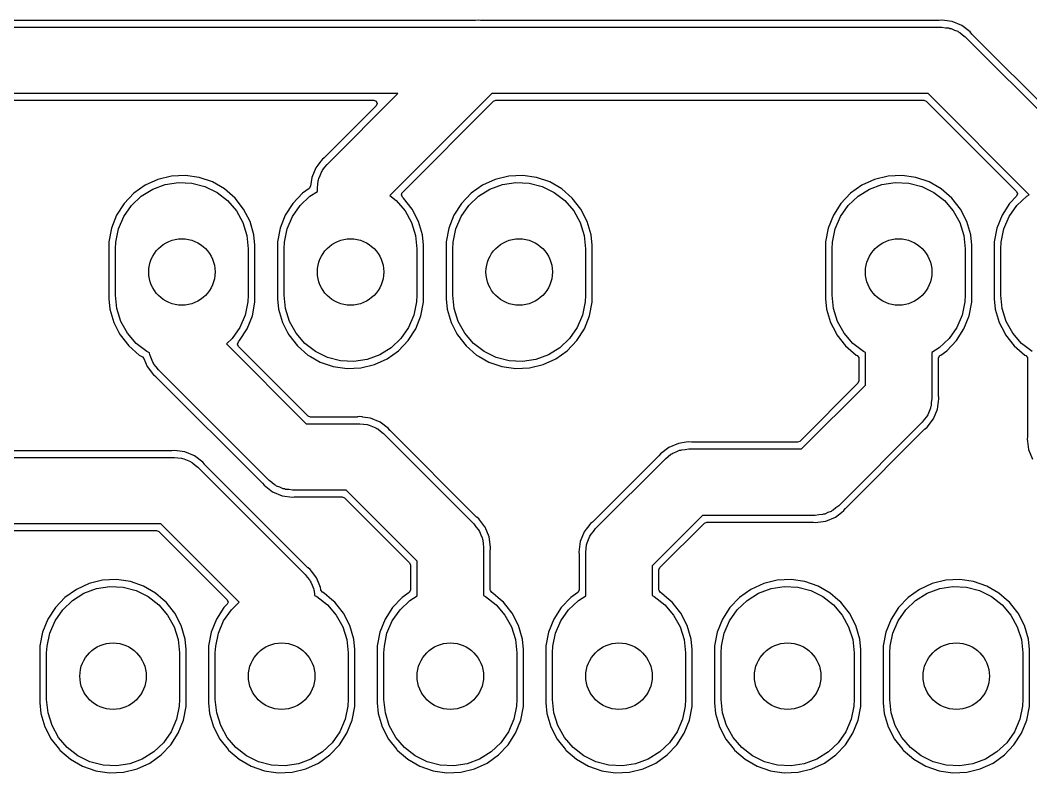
# Model space of a CAD drawing. Extents: x 90 to 180.1, y -125 to -50.
# Drawn here: x 155.66 to 170.88, y -90.1 to -78.77 of the extents above; entities that cross this region are included whole.
import ezdxf

# ---------------------------------------------------------------- set-up
doc = ezdxf.new("R2010")
doc.units = 0
doc.layers.add('BLACK', color=7, linetype='CONTINUOUS')

msp = doc.modelspace()

# ---------------------------------------------------------------- linework, layer by layer
at = {"layer": 'BLACK', "linetype": 'CONTINUOUS'}
for p, q in [((162.519, -78.7745), (151.806, -78.7745)), ((162.522, -78.7743), (162.519, -78.7745)), ((162.56, -78.7693), (162.522, -78.7743)), ((162.598, -78.7743), (162.56, -78.7693)), ((162.601, -78.7745), (162.598, -78.7743)), ((169.504, -78.7745), (162.601, -78.7745)), ((169.507, -78.7743), (169.504, -78.7745)), ((169.545, -78.7693), (169.507, -78.7743)), ((169.583, -78.7743), (169.545, -78.7693)), ((169.545, -78.7693), (169.545, -78.7693)), ((169.584, -78.7745), (169.583, -78.7743)), ((169.702, -78.79), (169.584, -78.7745)), ((169.848, -78.8505), (169.702, -78.79)), ((151.765, -78.875), (162.56, -78.875)), ((162.56, -78.875), (169.545, -78.875)), ((169.545, -78.875), (169.598, -78.8826)), ((169.598, -78.8826), (169.651, -78.8864)), ((169.651, -78.8864), (169.668, -78.8927)), ((169.668, -78.8927), (169.686, -78.8953)), ((169.686, -78.8953), (169.735, -78.9175)), ((169.735, -78.9175), (169.785, -78.9362)), ((169.785, -78.9362), (169.799, -78.9469)), ((169.799, -78.9469), (169.815, -78.9544)), ((169.815, -78.9544), (169.856, -78.9894)), ((169.973, -78.9467), (169.848, -78.8505)), ((169.848, -78.8505), (169.848, -78.8505)), ((169.856, -78.9894), (169.899, -79.0214)), ((169.996, -78.9769), (169.973, -78.9467)), ((169.999, -78.9793), (169.996, -78.9769)), ((171.846, -80.8264), (169.999, -78.9793)), ((169.899, -79.0214), (171.804, -80.9264)), ((161.353, -79.875), (151.972, -79.875)), ((160.286, -80.9414), (161.353, -79.875)), ((162.767, -79.875), (161.232, -81.4101)), ((169.338, -79.875), (162.767, -79.875)), ((170.859, -81.3965), (169.338, -79.875)), ((152.034, -79.9755), (160.992, -79.9755)), ((160.992, -79.9755), (161.027, -79.9899)), ((161.027, -79.9899), (161.041, -80.0245)), ((161.041, -80.0245), (161.027, -80.0591)), ((161.422, -81.3621), (162.794, -79.9899)), ((162.794, -79.9899), (162.829, -79.9755)), ((162.829, -79.9755), (169.276, -79.9755)), ((169.276, -79.9755), (169.311, -79.9899)), ((169.311, -79.9899), (170.67, -81.3488)), ((161.027, -80.0591), (160.244, -80.8414)), ((160.147, -80.9514), (160.115, -80.9922)), ((160.188, -80.8982), (160.147, -80.9514)), ((160.197, -80.8858), (160.188, -80.8982)), ((160.212, -80.8667), (160.197, -80.8858)), ((160.242, -80.8435), (160.212, -80.8667)), ((160.244, -80.8414), (160.242, -80.8435)), ((160.254, -80.9843), (160.286, -80.9414)), ((157.943, -81.1157), (157.738, -81.1653)), ((158.153, -81.1057), (157.943, -81.1157)), ((157.943, -81.1157), (157.943, -81.1157)), ((158.361, -81.1357), (158.153, -81.1057)), ((160.115, -80.9922), (160.055, -81.1382)), ((160.115, -80.9922), (160.115, -80.9922)), ((160.16, -81.1541), (160.182, -81.1055)), ((160.182, -81.1055), (160.201, -81.0554)), ((160.201, -81.0554), (160.212, -81.041)), ((160.212, -81.041), (160.219, -81.0247)), ((160.219, -81.0247), (160.254, -80.9843)), ((163.023, -81.1157), (162.818, -81.1653)), ((163.233, -81.1057), (163.023, -81.1157)), ((163.023, -81.1157), (163.023, -81.1157)), ((163.441, -81.1357), (163.233, -81.1057)), ((168.738, -81.1157), (168.533, -81.1653)), ((168.948, -81.1057), (168.738, -81.1157)), ((168.738, -81.1157), (168.738, -81.1157)), ((169.156, -81.1357), (168.948, -81.1057)), ((157.547, -81.2526), (157.376, -81.3745)), ((157.738, -81.1653), (157.547, -81.2526)), ((157.547, -81.2526), (157.547, -81.2526)), ((157.547, -81.2526), (157.547, -81.2526)), ((157.547, -81.2526), (157.547, -81.2526)), ((157.547, -81.2526), (157.547, -81.2526)), ((157.66, -81.3122), (157.849, -81.2419)), ((157.849, -81.2419), (158.049, -81.2113)), ((158.049, -81.2113), (158.251, -81.2215)), ((158.251, -81.2215), (158.447, -81.2722)), ((158.559, -81.2044), (158.361, -81.1357)), ((158.361, -81.1357), (158.361, -81.1357)), ((158.447, -81.2722), (158.629, -81.3614)), ((158.741, -81.3095), (158.559, -81.2044)), ((160.038, -81.2687), (160.019, -81.3011)), ((160.055, -81.1382), (160.038, -81.2687)), ((160.14, -81.295), (160.148, -81.2421)), ((160.148, -81.2421), (160.151, -81.1887)), ((160.151, -81.1887), (160.158, -81.1719)), ((160.158, -81.1719), (160.16, -81.1541)), ((162.627, -81.2526), (162.456, -81.3745)), ((162.818, -81.1653), (162.627, -81.2526)), ((162.627, -81.2526), (162.627, -81.2526)), ((162.627, -81.2526), (162.627, -81.2526)), ((162.627, -81.2526), (162.627, -81.2526)), ((162.627, -81.2526), (162.627, -81.2526)), ((162.74, -81.3122), (162.929, -81.2419)), ((162.929, -81.2419), (163.129, -81.2113)), ((163.129, -81.2113), (163.331, -81.2215)), ((163.331, -81.2215), (163.527, -81.2722)), ((163.639, -81.2044), (163.441, -81.1357)), ((163.441, -81.1357), (163.441, -81.1357)), ((163.527, -81.2722), (163.709, -81.3614)), ((163.821, -81.3095), (163.639, -81.2044)), ((168.342, -81.2526), (168.171, -81.3745)), ((168.533, -81.1653), (168.342, -81.2526)), ((168.342, -81.2526), (168.342, -81.2526)), ((168.342, -81.2526), (168.342, -81.2526)), ((168.342, -81.2526), (168.342, -81.2526)), ((168.342, -81.2526), (168.342, -81.2526)), ((168.455, -81.3122), (168.644, -81.2419)), ((168.644, -81.2419), (168.844, -81.2113)), ((168.844, -81.2113), (169.046, -81.2215)), ((169.046, -81.2215), (169.242, -81.2722)), ((169.354, -81.2044), (169.156, -81.1357)), ((169.156, -81.1357), (169.156, -81.1357)), ((169.242, -81.2722), (169.424, -81.3614)), ((169.536, -81.3095), (169.354, -81.2044)), ((157.376, -81.3745), (157.231, -81.5266)), ((157.341, -81.5586), (157.488, -81.4192)), ((157.376, -81.3745), (157.376, -81.3745)), ((157.488, -81.4192), (157.66, -81.3122)), ((158.629, -81.3614), (158.789, -81.4852)), ((158.9, -81.4471), (158.741, -81.3095)), ((158.741, -81.3095), (158.741, -81.3095)), ((158.741, -81.3095), (158.741, -81.3095)), ((159.916, -81.3745), (159.771, -81.5266)), ((159.881, -81.5586), (160.028, -81.4192)), ((160.018, -81.3022), (159.916, -81.3745)), ((159.916, -81.3745), (159.916, -81.3745)), ((160.019, -81.3011), (160.018, -81.3022)), ((160.028, -81.4192), (160.14, -81.3493)), ((160.14, -81.3493), (160.14, -81.295)), ((161.232, -81.4101), (161.329, -81.4852)), ((161.408, -81.4002), (161.42, -81.3647)), ((161.425, -81.4338), (161.408, -81.4002)), ((161.42, -81.3647), (161.422, -81.3621)), ((162.456, -81.3745), (162.311, -81.5266)), ((162.421, -81.5586), (162.568, -81.4192)), ((162.456, -81.3745), (162.456, -81.3745)), ((162.568, -81.4192), (162.74, -81.3122)), ((163.709, -81.3614), (163.869, -81.4852)), ((163.98, -81.4471), (163.821, -81.3095)), ((163.821, -81.3095), (163.821, -81.3095)), ((163.821, -81.3095), (163.821, -81.3095)), ((168.171, -81.3745), (168.026, -81.5266)), ((168.136, -81.5586), (168.283, -81.4192)), ((168.171, -81.3745), (168.171, -81.3745)), ((168.283, -81.4192), (168.455, -81.3122)), ((169.424, -81.3614), (169.584, -81.4852)), ((169.695, -81.4471), (169.536, -81.3095)), ((169.536, -81.3095), (169.536, -81.3095)), ((169.536, -81.3095), (169.536, -81.3095)), ((170.67, -81.4172), (170.566, -81.5266)), ((170.67, -81.3488), (170.684, -81.3834)), ((170.684, -81.3834), (170.67, -81.4172)), ((170.676, -81.5586), (170.823, -81.4192)), ((170.823, -81.4192), (170.859, -81.3965)), ((157.231, -81.5266), (157.117, -81.7034)), ((157.226, -81.7247), (157.341, -81.5586)), ((158.789, -81.4852), (158.921, -81.6387)), ((159.03, -81.6123), (158.9, -81.4471)), ((159.771, -81.5266), (159.657, -81.7034)), ((159.766, -81.7247), (159.881, -81.5586)), ((161.329, -81.4852), (161.461, -81.6387)), ((161.44, -81.4471), (161.425, -81.4338)), ((161.57, -81.6123), (161.44, -81.4471)), ((162.311, -81.5266), (162.197, -81.7034)), ((162.306, -81.7247), (162.421, -81.5586)), ((163.869, -81.4852), (164.001, -81.6387)), ((164.11, -81.6123), (163.98, -81.4471)), ((168.026, -81.5266), (167.912, -81.7034)), ((168.021, -81.7247), (168.136, -81.5586)), ((169.584, -81.4852), (169.716, -81.6387)), ((169.825, -81.6123), (169.695, -81.4471)), ((170.566, -81.5266), (170.452, -81.7034)), ((170.561, -81.7247), (170.676, -81.5586)), ((170.566, -81.5266), (170.566, -81.5266)), ((157.117, -81.7034), (157.039, -81.8985)), ((157.117, -81.7034), (157.117, -81.7034)), ((157.146, -81.9106), (157.226, -81.7247)), ((158.921, -81.6387), (159.019, -81.8156)), ((159.126, -81.7991), (159.03, -81.6123)), ((159.657, -81.7034), (159.579, -81.8985)), ((159.657, -81.7034), (159.657, -81.7034)), ((159.686, -81.9106), (159.766, -81.7247)), ((161.461, -81.6387), (161.559, -81.8156)), ((161.666, -81.7991), (161.57, -81.6123)), ((162.197, -81.7034), (162.119, -81.8985)), ((162.197, -81.7034), (162.197, -81.7034)), ((162.226, -81.9106), (162.306, -81.7247)), ((164.001, -81.6387), (164.099, -81.8156)), ((164.206, -81.7991), (164.11, -81.6123)), ((167.912, -81.7034), (167.834, -81.8985)), ((167.912, -81.7034), (167.912, -81.7034)), ((167.941, -81.9106), (168.021, -81.7247)), ((169.716, -81.6387), (169.814, -81.8156)), ((169.921, -81.7991), (169.825, -81.6123)), ((170.452, -81.7034), (170.374, -81.8985)), ((170.452, -81.7034), (170.452, -81.7034)), ((170.481, -81.9106), (170.561, -81.7247)), ((159.019, -81.8156), (159.08, -82.0087)), ((159.186, -82.0008), (159.126, -81.7991)), ((161.559, -81.8156), (161.62, -82.0087)), ((161.726, -82.0008), (161.666, -81.7991)), ((164.099, -81.8156), (164.16, -82.0087)), ((164.266, -82.0008), (164.206, -81.7991)), ((169.814, -81.8156), (169.875, -82.0087)), ((169.981, -82.0008), (169.921, -81.7991)), ((157.039, -81.8985), (156.999, -82.1049)), ((157.039, -81.8985), (157.039, -81.8985)), ((157.039, -81.8985), (157.039, -81.8985)), ((157.105, -82.1088), (157.146, -81.9106)), ((159.08, -82.0087), (159.1, -82.21)), ((159.201, -82.1576), (159.186, -82.0008)), ((159.579, -81.8985), (159.54, -82.1049)), ((159.579, -81.8985), (159.579, -81.8985)), ((159.579, -81.8985), (159.579, -81.8985)), ((159.645, -82.1088), (159.686, -81.9106)), ((161.62, -82.0087), (161.64, -82.21)), ((161.74, -82.1576), (161.726, -82.0008)), ((162.119, -81.8985), (162.079, -82.1049)), ((162.119, -81.8985), (162.119, -81.8985)), ((162.119, -81.8985), (162.119, -81.8985)), ((162.185, -82.1088), (162.226, -81.9106)), ((164.16, -82.0087), (164.18, -82.21)), ((164.28, -82.1576), (164.266, -82.0008)), ((167.834, -81.8985), (167.794, -82.1049)), ((167.834, -81.8985), (167.834, -81.8985)), ((167.834, -81.8985), (167.834, -81.8985)), ((167.9, -82.1088), (167.941, -81.9106)), ((169.875, -82.0087), (169.895, -82.21)), ((169.995, -82.1576), (169.981, -82.0008)), ((170.374, -81.8985), (170.334, -82.1049)), ((170.374, -81.8985), (170.374, -81.8985)), ((170.374, -81.8985), (170.374, -81.8985)), ((170.44, -82.1088), (170.481, -81.9106)), ((156.999, -82.1049), (156.999, -82.1049)), ((156.999, -82.1049), (156.999, -82.1049)), ((156.999, -82.1049), (156.999, -82.9624)), ((157.1, -82.21), (157.105, -82.1088)), ((159.201, -83.0151), (159.201, -82.1576)), ((159.54, -82.1049), (159.54, -82.1049)), ((159.54, -82.1049), (159.54, -82.1049)), ((159.54, -82.1049), (159.54, -82.9624)), ((159.64, -82.21), (159.645, -82.1088)), ((161.74, -82.9624), (161.74, -82.1576)), ((162.079, -82.1049), (162.079, -82.1049)), ((162.079, -82.1049), (162.079, -82.1049)), ((162.079, -82.1049), (162.079, -82.9624)), ((162.18, -82.21), (162.185, -82.1088)), ((164.28, -83.0151), (164.28, -82.1576)), ((167.794, -82.1049), (167.794, -82.1049)), ((167.794, -82.1049), (167.794, -82.1049)), ((167.794, -82.1049), (167.794, -82.9624)), ((167.895, -82.21), (167.9, -82.1088)), ((169.995, -83.0151), (169.995, -82.1576)), ((170.334, -82.1049), (170.334, -82.1049)), ((170.334, -82.1049), (170.334, -82.9624)), ((170.435, -82.21), (170.44, -82.1088)), ((157.1, -82.91), (157.1, -82.21)), ((159.1, -82.21), (159.1, -82.91)), ((159.64, -82.91), (159.64, -82.21)), ((161.64, -82.21), (161.64, -82.91)), ((162.18, -82.91), (162.18, -82.21)), ((164.18, -82.21), (164.18, -82.91)), ((167.895, -82.91), (167.895, -82.21)), ((169.895, -82.21), (169.895, -82.91)), ((170.435, -82.91), (170.435, -82.21)), ((157.12, -83.1113), (157.1, -82.91)), ((159.1, -82.91), (159.095, -83.0112)), ((159.66, -83.1113), (159.64, -82.91)), ((161.64, -82.91), (161.635, -83.0112)), ((162.2, -83.1113), (162.18, -82.91)), ((164.18, -82.91), (164.175, -83.0112)), ((167.915, -83.1113), (167.895, -82.91)), ((169.895, -82.91), (169.89, -83.0112)), ((170.455, -83.1113), (170.435, -82.91)), ((156.999, -82.9624), (157, -82.9624)), ((157, -82.9624), (157.014, -83.1192)), ((159.095, -83.0112), (159.054, -83.2094)), ((159.161, -83.2215), (159.201, -83.0151)), ((159.54, -82.9624), (159.54, -82.9624)), ((159.54, -82.9624), (159.554, -83.1192)), ((161.635, -83.0112), (161.594, -83.2094)), ((161.701, -83.2215), (161.74, -83.0151)), ((161.74, -83.0151), (161.74, -82.9624)), ((162.079, -82.9624), (162.08, -82.9624)), ((162.08, -82.9624), (162.094, -83.1192)), ((164.175, -83.0112), (164.134, -83.2094)), ((164.241, -83.2215), (164.28, -83.0151)), ((167.794, -82.9624), (167.795, -82.9624)), ((167.795, -82.9624), (167.809, -83.1192)), ((169.89, -83.0112), (169.849, -83.2094)), ((169.956, -83.2215), (169.995, -83.0151)), ((170.334, -82.9624), (170.335, -82.9624)), ((170.335, -82.9624), (170.349, -83.1192)), ((157.014, -83.1192), (157.074, -83.3209)), ((157.181, -83.3044), (157.12, -83.1113)), ((159.054, -83.2094), (158.974, -83.3953)), ((159.083, -83.4166), (159.161, -83.2215)), ((159.554, -83.1192), (159.614, -83.3209)), ((159.721, -83.3044), (159.66, -83.1113)), ((161.594, -83.2094), (161.514, -83.3953)), ((161.623, -83.4166), (161.701, -83.2215)), ((162.094, -83.1192), (162.154, -83.3209)), ((162.261, -83.3044), (162.2, -83.1113)), ((164.134, -83.2094), (164.054, -83.3953)), ((164.163, -83.4166), (164.241, -83.2215)), ((167.809, -83.1192), (167.869, -83.3209)), ((167.976, -83.3044), (167.915, -83.1113)), ((169.849, -83.2094), (169.769, -83.3953)), ((169.878, -83.4166), (169.956, -83.2215)), ((170.349, -83.1192), (170.409, -83.3209)), ((170.516, -83.3044), (170.455, -83.1113)), ((157.074, -83.3209), (157.152, -83.4731)), ((157.279, -83.4813), (157.181, -83.3044)), ((158.974, -83.3953), (158.859, -83.5614)), ((159.614, -83.3209), (159.692, -83.4731)), ((159.819, -83.4813), (159.721, -83.3044)), ((161.514, -83.3953), (161.399, -83.5614)), ((162.154, -83.3209), (162.232, -83.4731)), ((162.359, -83.4813), (162.261, -83.3044)), ((164.054, -83.3953), (163.939, -83.5614)), ((167.869, -83.3209), (167.947, -83.4731)), ((168.074, -83.4813), (167.976, -83.3044)), ((169.769, -83.3953), (169.654, -83.5614)), ((170.409, -83.3209), (170.487, -83.4731)), ((170.614, -83.4813), (170.516, -83.3044)), ((157.152, -83.4731), (157.17, -83.5077)), ((157.17, -83.5077), (157.3, -83.6729)), ((157.411, -83.6348), (157.279, -83.4813)), ((158.969, -83.5934), (159.083, -83.4166)), ((159.692, -83.4731), (159.71, -83.5077)), ((159.71, -83.5077), (159.84, -83.6729)), ((159.951, -83.6348), (159.819, -83.4813)), ((161.509, -83.5934), (161.623, -83.4166)), ((162.232, -83.4731), (162.25, -83.5077)), ((162.25, -83.5077), (162.38, -83.6729)), ((162.491, -83.6348), (162.359, -83.4813)), ((164.049, -83.5934), (164.163, -83.4166)), ((167.947, -83.4731), (167.965, -83.5077)), ((167.965, -83.5077), (168.095, -83.6729)), ((168.206, -83.6348), (168.074, -83.4813)), ((169.764, -83.5934), (169.878, -83.4166)), ((170.487, -83.4731), (170.505, -83.5077)), ((170.505, -83.5077), (170.635, -83.6729)), ((170.746, -83.6348), (170.614, -83.4813)), ((157.3, -83.6729), (157.459, -83.8105)), ((157.571, -83.7586), (157.411, -83.6348)), ((158.859, -83.5614), (158.772, -83.6434)), ((158.772, -83.6434), (159.973, -84.844)), ((158.938, -83.646), (158.951, -83.6122)), ((158.952, -83.6806), (158.938, -83.646)), ((158.951, -83.6122), (158.969, -83.5934)), ((160, -84.7291), (158.952, -83.6806)), ((159.84, -83.6729), (159.999, -83.8105)), ((160.111, -83.7586), (159.951, -83.6348)), ((161.252, -83.7008), (161.08, -83.8078)), ((161.399, -83.5614), (161.252, -83.7008)), ((161.364, -83.7455), (161.509, -83.5934)), ((162.38, -83.6729), (162.539, -83.8105)), ((162.651, -83.7586), (162.491, -83.6348)), ((163.792, -83.7008), (163.62, -83.8078)), ((163.939, -83.5614), (163.792, -83.7008)), ((163.904, -83.7455), (164.049, -83.5934)), ((168.095, -83.6729), (168.254, -83.8105)), ((168.366, -83.7586), (168.206, -83.6348)), ((169.507, -83.7008), (169.395, -83.7707)), ((169.654, -83.5614), (169.507, -83.7008)), ((169.619, -83.7455), (169.764, -83.5934)), ((170.635, -83.6729), (170.794, -83.8105)), ((170.906, -83.7586), (170.746, -83.6348)), ((157.459, -83.8105), (157.505, -83.8372)), ((157.505, -83.8372), (157.526, -83.8609)), ((157.526, -83.8609), (157.575, -83.9808)), ((157.611, -83.7782), (157.571, -83.7586)), ((157.611, -83.7843), (157.611, -83.7782)), ((157.618, -83.8011), (157.611, -83.7843)), ((157.62, -83.8189), (157.618, -83.8011)), ((157.642, -83.8675), (157.62, -83.8189)), ((159.999, -83.8105), (159.999, -83.8105)), ((159.999, -83.8105), (159.999, -83.8105)), ((159.999, -83.8105), (160.038, -83.8332)), ((160.038, -83.8332), (160.181, -83.9156)), ((160.293, -83.8478), (160.111, -83.7586)), ((160.489, -83.8985), (160.293, -83.8478)), ((161.08, -83.8078), (160.891, -83.8781)), ((161.193, -83.8674), (161.364, -83.7455)), ((162.539, -83.8105), (162.539, -83.8105)), ((162.539, -83.8105), (162.539, -83.8105)), ((162.539, -83.8105), (162.578, -83.8332)), ((162.578, -83.8332), (162.721, -83.9156)), ((162.833, -83.8478), (162.651, -83.7586)), ((163.029, -83.8985), (162.833, -83.8478)), ((163.62, -83.8078), (163.431, -83.8781)), ((163.733, -83.8674), (163.904, -83.7455)), ((168.254, -83.8105), (168.268, -83.8187)), ((168.268, -83.8187), (168.27, -83.8199)), ((168.27, -83.8199), (168.293, -83.8497)), ((168.293, -83.8497), (168.294, -83.8623)), ((168.395, -83.7729), (168.366, -83.7586)), ((168.395, -84.2629), (168.395, -83.7729)), ((169.395, -83.7707), (169.395, -84.47)), ((169.495, -83.8587), (169.51, -83.824)), ((169.495, -84.429), (169.495, -83.8587)), ((169.51, -83.824), (169.516, -83.8187)), ((169.516, -83.8187), (169.528, -83.8105)), ((169.528, -83.8105), (169.619, -83.7455)), ((170.794, -83.8105), (170.808, -83.8187)), ((170.808, -83.8187), (170.81, -83.8199)), ((170.81, -83.8199), (170.833, -83.8497)), ((170.833, -83.8497), (170.834, -83.8623)), ((157.575, -83.9808), (157.575, -83.9808)), ((157.575, -83.9808), (157.672, -84.1063)), ((157.661, -83.9176), (157.642, -83.8675)), ((157.672, -83.932), (157.661, -83.9176)), ((157.679, -83.9483), (157.672, -83.932)), ((157.714, -83.9887), (157.679, -83.9483)), ((157.746, -84.0316), (157.714, -83.9887)), ((160.181, -83.9156), (160.379, -83.9843)), ((160.379, -83.9843), (160.379, -83.9843)), ((160.379, -83.9843), (160.379, -83.9843)), ((160.379, -83.9843), (160.413, -83.9891)), ((160.413, -83.9891), (160.587, -84.0143)), ((160.691, -83.9087), (160.489, -83.8985)), ((160.587, -84.0143), (160.692, -84.0093)), ((160.587, -84.0143), (160.587, -84.0143)), ((160.587, -84.0143), (160.587, -84.0143)), ((160.891, -83.8781), (160.691, -83.9087)), ((160.692, -84.0093), (160.797, -84.0043)), ((160.797, -84.0043), (161.002, -83.9547)), ((161.002, -83.9547), (161.193, -83.8674)), ((162.721, -83.9156), (162.919, -83.9843)), ((162.919, -83.9843), (162.919, -83.9843)), ((162.919, -83.9843), (162.919, -83.9843)), ((162.919, -83.9843), (162.953, -83.9891)), ((162.953, -83.9891), (163.127, -84.0143)), ((163.231, -83.9087), (163.029, -83.8985)), ((163.127, -84.0143), (163.232, -84.0093)), ((163.127, -84.0143), (163.127, -84.0143)), ((163.127, -84.0143), (163.127, -84.0143)), ((163.431, -83.8781), (163.231, -83.9087)), ((163.232, -84.0093), (163.337, -84.0043)), ((163.337, -84.0043), (163.542, -83.9547)), ((163.542, -83.9547), (163.733, -83.8674)), ((168.294, -83.8623), (168.294, -84.201)), ((170.834, -83.8623), (170.834, -85.034)), ((157.672, -84.1063), (157.702, -84.1295)), ((157.702, -84.1295), (157.704, -84.1316)), ((157.704, -84.1316), (159.312, -85.7397)), ((159.412, -85.6976), (157.746, -84.0316)), ((168.28, -84.2356), (167.406, -85.1101)), ((167.433, -85.225), (168.395, -84.2629)), ((168.294, -84.201), (168.28, -84.2356)), ((169.395, -84.47), (169.387, -84.5229)), ((169.496, -84.4322), (169.495, -84.429)), ((169.495, -84.5094), (169.501, -84.47)), ((169.498, -84.4468), (169.496, -84.4322)), ((169.501, -84.47), (169.498, -84.4468)), ((169.375, -84.6109), (169.353, -84.6595)), ((169.377, -84.5931), (169.375, -84.6109)), ((169.384, -84.5763), (169.377, -84.5931)), ((169.387, -84.5229), (169.384, -84.5763)), ((169.48, -84.6268), (169.495, -84.5094)), ((160.035, -84.7435), (160, -84.7291)), ((160.741, -84.7435), (160.035, -84.7435)), ((160.744, -84.7433), (160.741, -84.7435)), ((160.782, -84.7383), (160.744, -84.7433)), ((160.82, -84.7433), (160.782, -84.7383)), ((160.782, -84.7383), (160.782, -84.7383)), ((160.821, -84.7435), (160.82, -84.7433)), ((160.939, -84.759), (160.821, -84.7435)), ((161.085, -84.8195), (160.939, -84.759)), ((169.316, -84.7403), (169.281, -84.7807)), ((169.323, -84.724), (169.316, -84.7403)), ((169.334, -84.7096), (169.323, -84.724)), ((169.323, -84.8983), (169.42, -84.7728)), ((169.353, -84.6595), (169.334, -84.7096)), ((169.42, -84.7728), (169.48, -84.6268)), ((159.973, -84.844), (160.782, -84.844)), ((160.782, -84.844), (160.835, -84.8516)), ((160.835, -84.8516), (160.888, -84.8554)), ((160.888, -84.8554), (160.905, -84.8617)), ((160.905, -84.8617), (160.923, -84.8643)), ((160.923, -84.8643), (160.972, -84.8865)), ((160.972, -84.8865), (161.022, -84.9052)), ((161.022, -84.9052), (161.036, -84.9159)), ((161.036, -84.9159), (161.052, -84.9234)), ((161.052, -84.9234), (161.093, -84.9584)), ((161.21, -84.9157), (161.085, -84.8195)), ((161.085, -84.8195), (161.085, -84.8195)), ((161.233, -84.9459), (161.21, -84.9157)), ((161.21, -84.9157), (161.21, -84.9157)), ((169.249, -84.8236), (167.994, -86.0786)), ((168.094, -86.1207), (169.291, -84.9236)), ((169.281, -84.7807), (169.249, -84.8236)), ((169.291, -84.9236), (169.293, -84.9215)), ((169.293, -84.9215), (169.323, -84.8983)), ((161.093, -84.9584), (161.136, -84.9904)), ((161.136, -84.9904), (162.497, -86.3519)), ((161.236, -84.9484), (161.233, -84.9459)), ((162.539, -86.2519), (161.236, -84.9484)), ((170.834, -85.0372), (170.829, -85.075)), ((170.829, -85.075), (170.834, -85.1144)), ((170.834, -85.034), (170.834, -85.0372)), ((165.432, -85.2005), (165.307, -85.2967)), ((165.578, -85.14), (165.432, -85.2005)), ((165.432, -85.2005), (165.432, -85.2005)), ((165.696, -85.1245), (165.578, -85.14)), ((165.682, -85.2326), (165.735, -85.225)), ((165.735, -85.1193), (165.696, -85.1245)), ((165.773, -85.1243), (165.735, -85.1193)), ((165.735, -85.225), (167.433, -85.225)), ((165.776, -85.1245), (165.773, -85.1243)), ((167.371, -85.1245), (165.776, -85.1245)), ((167.406, -85.1101), (167.371, -85.1245)), ((170.834, -85.1144), (170.85, -85.2318)), ((170.85, -85.2318), (170.91, -85.3778)), ((149.559, -85.352), (157.988, -85.352)), ((157.947, -85.2515), (149.621, -85.2515)), ((157.95, -85.2513), (157.947, -85.2515)), ((157.988, -85.2463), (157.95, -85.2513)), ((158.026, -85.2513), (157.988, -85.2463)), ((157.988, -85.2463), (157.988, -85.2463)), ((157.988, -85.352), (158.041, -85.3596)), ((158.027, -85.2515), (158.026, -85.2513)), ((158.145, -85.267), (158.027, -85.2515)), ((158.041, -85.3596), (158.094, -85.3634)), ((158.094, -85.3634), (158.111, -85.3697)), ((158.111, -85.3697), (158.129, -85.3723)), ((158.129, -85.3723), (158.178, -85.3945)), ((158.291, -85.3275), (158.145, -85.267)), ((158.416, -85.4237), (158.291, -85.3275)), ((158.291, -85.3275), (158.291, -85.3275)), ((165.281, -85.3294), (164.288, -86.323)), ((164.33, -86.423), (165.381, -85.3714)), ((165.284, -85.3269), (165.281, -85.3294)), ((165.307, -85.2967), (165.284, -85.3269)), ((165.381, -85.3714), (165.424, -85.3394)), ((165.424, -85.3394), (165.465, -85.3044)), ((165.465, -85.3044), (165.481, -85.2969)), ((165.481, -85.2969), (165.495, -85.2862)), ((165.495, -85.2862), (165.545, -85.2675)), ((165.545, -85.2675), (165.594, -85.2453)), ((165.594, -85.2453), (165.612, -85.2427)), ((165.612, -85.2427), (165.629, -85.2364)), ((165.629, -85.2364), (165.682, -85.2326)), ((158.178, -85.3945), (158.228, -85.4132)), ((158.228, -85.4132), (158.242, -85.4239)), ((158.242, -85.4239), (158.258, -85.4314)), ((158.258, -85.4314), (158.299, -85.4664)), ((158.299, -85.4664), (158.342, -85.4984)), ((158.342, -85.4984), (159.957, -87.1139)), ((158.439, -85.4539), (158.416, -85.4237)), ((158.416, -85.4237), (158.416, -85.4237)), ((158.442, -85.4564), (158.439, -85.4539)), ((159.999, -87.0139), (158.442, -85.4564)), ((159.312, -85.7397), (159.315, -85.7421)), ((159.315, -85.7421), (159.338, -85.7723)), ((159.338, -85.7723), (159.442, -85.852)), ((159.455, -85.7296), (159.412, -85.6976)), ((159.496, -85.7646), (159.455, -85.7296)), ((159.512, -85.7721), (159.496, -85.7646)), ((159.526, -85.7828), (159.512, -85.7721)), ((159.576, -85.8015), (159.526, -85.7828)), ((159.625, -85.8237), (159.576, -85.8015)), ((159.643, -85.8263), (159.625, -85.8237)), ((159.66, -85.8326), (159.643, -85.8263)), ((159.713, -85.8364), (159.66, -85.8326)), ((159.766, -85.844), (159.713, -85.8364)), ((159.442, -85.852), (159.463, -85.8685)), ((159.463, -85.8685), (159.463, -85.8685)), ((159.463, -85.8685), (159.463, -85.8685)), ((159.463, -85.8685), (159.609, -85.929)), ((159.609, -85.929), (159.766, -85.9497)), ((160.575, -85.844), (159.766, -85.844)), ((159.766, -85.9497), (159.793, -85.9462)), ((159.793, -85.9462), (159.804, -85.9447)), ((159.804, -85.9447), (159.807, -85.9445)), ((159.807, -85.9445), (160.513, -85.9445)), ((160.513, -85.9445), (160.548, -85.9589)), ((160.548, -85.9589), (161.529, -86.9398)), ((161.643, -86.9125), (160.575, -85.844)), ((167.951, -86.1106), (167.91, -86.1456)), ((167.994, -86.0786), (167.951, -86.1106)), ((168.068, -86.1533), (168.091, -86.123)), ((168.091, -86.123), (168.094, -86.1207)), ((162.541, -86.254), (162.539, -86.2519)), ((162.572, -86.2772), (162.541, -86.254)), ((162.663, -86.3959), (162.572, -86.2772)), ((165.942, -86.225), (165.183, -86.9837)), ((167.64, -86.225), (165.942, -86.225)), ((167.693, -86.2174), (167.64, -86.225)), ((167.746, -86.2136), (167.693, -86.2174)), ((167.763, -86.2073), (167.746, -86.2136)), ((167.781, -86.2047), (167.763, -86.2073)), ((167.83, -86.1825), (167.781, -86.2047)), ((167.797, -86.31), (167.943, -86.2495)), ((167.88, -86.1638), (167.83, -86.1825)), ((167.894, -86.1531), (167.88, -86.1638)), ((167.91, -86.1456), (167.894, -86.1531)), ((167.943, -86.2495), (168.032, -86.1809)), ((168.032, -86.1809), (168.068, -86.1533)), ((157.781, -86.352), (149.352, -86.352)), ((158.962, -87.5331), (157.781, -86.352)), ((162.497, -86.3519), (162.529, -86.3947)), ((162.529, -86.3947), (162.564, -86.4351)), ((162.564, -86.4351), (162.572, -86.4514)), ((162.668, -86.4026), (162.663, -86.3959)), ((162.728, -86.5487), (162.668, -86.4026)), ((164.19, -86.4329), (164.159, -86.4737)), ((164.231, -86.3798), (164.19, -86.4329)), ((164.241, -86.3673), (164.231, -86.3798)), ((164.255, -86.3483), (164.241, -86.3673)), ((164.285, -86.3251), (164.255, -86.3483)), ((164.288, -86.323), (164.285, -86.3251)), ((164.298, -86.4658), (164.33, -86.423)), ((165.298, -87.0109), (165.969, -86.3399)), ((165.969, -86.3399), (166.004, -86.3255)), ((166.004, -86.3255), (167.599, -86.3255)), ((167.599, -86.3255), (167.602, -86.3257)), ((167.602, -86.3257), (167.614, -86.3273)), ((167.614, -86.3273), (167.64, -86.3307)), ((167.64, -86.3307), (167.797, -86.31)), ((149.393, -86.4525), (157.719, -86.4525)), ((157.719, -86.4525), (157.754, -86.4669)), ((157.754, -86.4669), (158.781, -87.4944)), ((162.572, -86.4514), (162.582, -86.4658)), ((162.582, -86.4658), (162.601, -86.5159)), ((162.601, -86.5159), (162.623, -86.5646)), ((162.623, -86.5646), (162.626, -86.5823)), ((162.626, -86.5823), (162.632, -86.5992)), ((162.632, -86.5992), (162.636, -86.6525)), ((162.749, -86.7054), (162.728, -86.5487)), ((164.159, -86.4737), (164.098, -86.6198)), ((164.159, -86.4737), (164.159, -86.4737)), ((164.204, -86.6357), (164.226, -86.587)), ((164.226, -86.587), (164.245, -86.5369)), ((164.245, -86.5369), (164.255, -86.5226)), ((164.255, -86.5226), (164.263, -86.5062)), ((164.263, -86.5062), (164.298, -86.4658)), ((162.636, -86.6525), (162.643, -86.7054)), ((162.643, -86.7054), (162.643, -87.4331)), ((162.744, -86.7432), (162.746, -86.7323)), ((162.744, -86.7464), (162.744, -86.7432)), ((162.744, -87.3437), (162.744, -86.7464)), ((162.746, -86.7323), (162.749, -86.7054)), ((164.098, -86.6198), (164.078, -86.7766)), ((164.183, -86.7766), (164.191, -86.7236)), ((164.191, -86.7236), (164.195, -86.6703)), ((164.195, -86.6703), (164.201, -86.6535)), ((164.201, -86.6535), (164.204, -86.6357)), ((164.078, -86.7766), (164.083, -86.8143)), ((164.083, -86.8143), (164.083, -86.8175)), ((164.083, -86.8175), (164.083, -87.3473)), ((164.183, -87.4353), (164.183, -86.7766)), ((160.001, -87.016), (159.999, -87.0139)), ((160.032, -87.0392), (160.001, -87.016)), ((160.056, -87.0707), (160.032, -87.0392)), ((161.529, -86.9398), (161.543, -86.9745)), ((161.543, -86.9745), (161.543, -87.3473)), ((161.643, -87.4353), (161.643, -86.9125)), ((165.183, -86.9837), (165.183, -87.4331)), ((165.284, -87.0456), (165.298, -87.0109)), ((165.284, -87.3437), (165.284, -87.0456)), ((156.906, -87.2017), (156.702, -87.2513)), ((157.116, -87.1917), (156.906, -87.2017)), ((156.906, -87.2017), (156.906, -87.2017)), ((157.324, -87.2217), (157.116, -87.1917)), ((159.957, -87.1139), (159.989, -87.1567)), ((159.989, -87.1567), (160.024, -87.1971)), ((160.024, -87.1971), (160.032, -87.2134)), ((160.128, -87.1646), (160.056, -87.0707)), ((160.056, -87.0707), (160.056, -87.0707)), ((160.158, -87.2376), (160.128, -87.1646)), ((160.128, -87.1646), (160.128, -87.1646)), ((167.066, -87.2017), (166.862, -87.2513)), ((167.276, -87.1917), (167.066, -87.2017)), ((167.066, -87.2017), (167.066, -87.2017)), ((167.484, -87.2217), (167.276, -87.1917)), ((169.606, -87.2017), (169.402, -87.2513)), ((169.816, -87.1917), (169.606, -87.2017)), ((169.606, -87.2017), (169.606, -87.2017)), ((170.024, -87.2217), (169.816, -87.1917)), ((156.511, -87.3386), (156.339, -87.4605)), ((156.702, -87.2513), (156.511, -87.3386)), ((156.511, -87.3386), (156.511, -87.3386)), ((156.511, -87.3386), (156.511, -87.3386)), ((156.511, -87.3386), (156.511, -87.3386)), ((156.511, -87.3386), (156.511, -87.3386)), ((156.623, -87.3982), (156.813, -87.3279)), ((156.813, -87.3279), (157.013, -87.2973)), ((157.013, -87.2973), (157.215, -87.3075)), ((157.215, -87.3075), (157.411, -87.3582)), ((157.523, -87.2904), (157.324, -87.2217)), ((157.324, -87.2217), (157.324, -87.2217)), ((157.411, -87.3582), (157.592, -87.4474)), ((157.705, -87.3955), (157.523, -87.2904)), ((160.032, -87.2134), (160.042, -87.2278)), ((160.042, -87.2278), (160.061, -87.2779)), ((160.061, -87.2779), (160.083, -87.3266)), ((160.083, -87.3266), (160.086, -87.3443)), ((160.086, -87.3443), (160.092, -87.3612)), ((160.092, -87.3612), (160.096, -87.4145)), ((160.188, -87.3107), (160.158, -87.2376)), ((160.192, -87.3386), (160.188, -87.3107)), ((160.193, -87.3434), (160.192, -87.3386)), ((160.194, -87.3497), (160.193, -87.3434)), ((160.217, -87.3794), (160.194, -87.3497)), ((161.543, -87.3473), (161.529, -87.382)), ((162.746, -87.3563), (162.744, -87.3437)), ((162.768, -87.3861), (162.746, -87.3563)), ((164.083, -87.3473), (164.069, -87.382)), ((165.286, -87.3563), (165.284, -87.3437)), ((165.308, -87.3861), (165.286, -87.3563)), ((166.671, -87.3386), (166.499, -87.4605)), ((166.862, -87.2513), (166.671, -87.3386)), ((166.671, -87.3386), (166.671, -87.3386)), ((166.671, -87.3386), (166.671, -87.3386)), ((166.671, -87.3386), (166.671, -87.3386)), ((166.671, -87.3386), (166.671, -87.3386)), ((166.783, -87.3982), (166.973, -87.3279)), ((166.973, -87.3279), (167.173, -87.2973)), ((167.173, -87.2973), (167.375, -87.3075)), ((167.375, -87.3075), (167.571, -87.3582)), ((167.683, -87.2904), (167.484, -87.2217)), ((167.484, -87.2217), (167.484, -87.2217)), ((167.571, -87.3582), (167.752, -87.4474)), ((167.865, -87.3955), (167.683, -87.2904)), ((169.211, -87.3386), (169.039, -87.4605)), ((169.402, -87.2513), (169.211, -87.3386)), ((169.211, -87.3386), (169.211, -87.3386)), ((169.211, -87.3386), (169.211, -87.3386)), ((169.211, -87.3386), (169.211, -87.3386)), ((169.211, -87.3386), (169.211, -87.3386)), ((169.323, -87.3982), (169.513, -87.3279)), ((169.513, -87.3279), (169.713, -87.2973)), ((169.713, -87.2973), (169.915, -87.3075)), ((169.915, -87.3075), (170.111, -87.3582)), ((170.223, -87.2904), (170.024, -87.2217)), ((170.024, -87.2217), (170.024, -87.2217)), ((170.111, -87.3582), (170.292, -87.4474)), ((170.405, -87.3955), (170.223, -87.2904)), ((156.339, -87.4605), (156.194, -87.6126)), ((156.305, -87.6446), (156.451, -87.5052)), ((156.339, -87.4605), (156.339, -87.4605)), ((156.451, -87.5052), (156.623, -87.3982)), ((157.592, -87.4474), (157.752, -87.5712)), ((157.819, -87.4944), (157.705, -87.3955)), ((157.705, -87.3955), (157.705, -87.3955)), ((157.705, -87.3955), (157.705, -87.3955)), ((157.864, -87.5331), (157.819, -87.4944)), ((158.781, -87.4944), (158.795, -87.529)), ((160.096, -87.4145), (160.098, -87.4305)), ((160.098, -87.4305), (160.132, -87.4474)), ((160.132, -87.4474), (160.292, -87.5712)), ((160.245, -87.3955), (160.217, -87.3794)), ((160.359, -87.4944), (160.245, -87.3955)), ((160.404, -87.5331), (160.359, -87.4944)), ((161.419, -87.4605), (161.274, -87.6126)), ((161.385, -87.6446), (161.531, -87.5052)), ((161.522, -87.3873), (161.419, -87.4605)), ((161.419, -87.4605), (161.419, -87.4605)), ((161.529, -87.382), (161.522, -87.3873)), ((161.531, -87.5052), (161.643, -87.4353)), ((162.643, -87.4331), (162.672, -87.4474)), ((162.672, -87.4474), (162.832, -87.5712)), ((162.785, -87.3955), (162.768, -87.3861)), ((162.899, -87.4944), (162.785, -87.3955)), ((162.785, -87.3955), (162.785, -87.3955)), ((162.785, -87.3955), (162.785, -87.3955)), ((162.944, -87.5331), (162.899, -87.4944)), ((163.959, -87.4605), (163.814, -87.6126)), ((163.925, -87.6446), (164.071, -87.5052)), ((164.062, -87.3873), (163.959, -87.4605)), ((163.959, -87.4605), (163.959, -87.4605)), ((164.069, -87.382), (164.062, -87.3873)), ((164.071, -87.5052), (164.183, -87.4353)), ((165.183, -87.4331), (165.212, -87.4474)), ((165.212, -87.4474), (165.372, -87.5712)), ((165.325, -87.3955), (165.308, -87.3861)), ((165.439, -87.4944), (165.325, -87.3955)), ((165.325, -87.3955), (165.325, -87.3955)), ((165.325, -87.3955), (165.325, -87.3955)), ((165.484, -87.5331), (165.439, -87.4944)), ((166.499, -87.4605), (166.354, -87.6126)), ((166.465, -87.6446), (166.611, -87.5052)), ((166.499, -87.4605), (166.499, -87.4605)), ((166.611, -87.5052), (166.783, -87.3982)), ((167.752, -87.4474), (167.912, -87.5712)), ((167.979, -87.4944), (167.865, -87.3955)), ((167.865, -87.3955), (167.865, -87.3955)), ((167.865, -87.3955), (167.865, -87.3955)), ((168.024, -87.5331), (167.979, -87.4944)), ((169.039, -87.4605), (168.894, -87.6126)), ((169.005, -87.6446), (169.151, -87.5052)), ((169.039, -87.4605), (169.039, -87.4605)), ((169.151, -87.5052), (169.323, -87.3982)), ((170.292, -87.4474), (170.452, -87.5712)), ((170.519, -87.4944), (170.405, -87.3955)), ((170.405, -87.3955), (170.405, -87.3955)), ((170.405, -87.3955), (170.405, -87.3955)), ((170.564, -87.5331), (170.519, -87.4944)), ((156.194, -87.6126), (156.081, -87.7894)), ((156.189, -87.8107), (156.305, -87.6446)), ((157.752, -87.5712), (157.884, -87.7247)), ((157.899, -87.578), (157.864, -87.5331)), ((157.993, -87.6983), (157.899, -87.578)), ((158.734, -87.6126), (158.621, -87.7894)), ((158.729, -87.8107), (158.845, -87.6446)), ((158.782, -87.5628), (158.734, -87.6126)), ((158.795, -87.529), (158.782, -87.5628)), ((158.845, -87.6446), (158.962, -87.5331)), ((160.292, -87.5712), (160.424, -87.7247)), ((160.439, -87.578), (160.404, -87.5331)), ((160.533, -87.6983), (160.439, -87.578)), ((161.274, -87.6126), (161.161, -87.7894)), ((161.269, -87.8107), (161.385, -87.6446)), ((162.832, -87.5712), (162.964, -87.7247)), ((162.979, -87.578), (162.944, -87.5331)), ((163.073, -87.6983), (162.979, -87.578)), ((163.814, -87.6126), (163.701, -87.7894)), ((163.809, -87.8107), (163.925, -87.6446)), ((165.372, -87.5712), (165.504, -87.7247)), ((165.519, -87.578), (165.484, -87.5331)), ((165.613, -87.6983), (165.519, -87.578)), ((166.354, -87.6126), (166.241, -87.7894)), ((166.349, -87.8107), (166.465, -87.6446)), ((167.912, -87.5712), (168.044, -87.7247)), ((168.059, -87.578), (168.024, -87.5331)), ((168.153, -87.6983), (168.059, -87.578)), ((168.894, -87.6126), (168.781, -87.7894)), ((168.889, -87.8107), (169.005, -87.6446)), ((170.452, -87.5712), (170.584, -87.7247)), ((170.599, -87.578), (170.564, -87.5331)), ((170.693, -87.6983), (170.599, -87.578)), ((156.081, -87.7894), (156.003, -87.9845)), ((156.081, -87.7894), (156.081, -87.7894)), ((156.109, -87.9966), (156.189, -87.8107)), ((157.884, -87.7247), (157.982, -87.9016)), ((158.09, -87.8851), (157.993, -87.6983)), ((158.621, -87.7894), (158.543, -87.9845)), ((158.621, -87.7894), (158.621, -87.7894)), ((158.649, -87.9966), (158.729, -87.8107)), ((160.424, -87.7247), (160.522, -87.9016)), ((160.63, -87.8851), (160.533, -87.6983)), ((161.161, -87.7894), (161.083, -87.9845)), ((161.161, -87.7894), (161.161, -87.7894)), ((161.189, -87.9966), (161.269, -87.8107)), ((162.964, -87.7247), (163.062, -87.9016)), ((163.17, -87.8851), (163.073, -87.6983)), ((163.701, -87.7894), (163.623, -87.9845)), ((163.701, -87.7894), (163.701, -87.7894)), ((163.729, -87.9966), (163.809, -87.8107)), ((165.504, -87.7247), (165.602, -87.9016)), ((165.71, -87.8851), (165.613, -87.6983)), ((166.241, -87.7894), (166.163, -87.9845)), ((166.241, -87.7894), (166.241, -87.7894)), ((166.269, -87.9966), (166.349, -87.8107)), ((168.044, -87.7247), (168.142, -87.9016)), ((168.25, -87.8851), (168.153, -87.6983)), ((168.781, -87.7894), (168.703, -87.9845)), ((168.781, -87.7894), (168.781, -87.7894)), ((168.809, -87.9966), (168.889, -87.8107)), ((170.584, -87.7247), (170.682, -87.9016)), ((170.79, -87.8851), (170.693, -87.6983)), ((157.982, -87.9016), (158.043, -88.0947)), ((158.149, -88.0868), (158.09, -87.8851)), ((160.522, -87.9016), (160.583, -88.0947)), ((160.689, -88.0868), (160.63, -87.8851)), ((163.062, -87.9016), (163.123, -88.0947)), ((163.229, -88.0868), (163.17, -87.8851)), ((165.602, -87.9016), (165.663, -88.0947)), ((165.769, -88.0868), (165.71, -87.8851)), ((168.142, -87.9016), (168.203, -88.0947)), ((168.309, -88.0868), (168.25, -87.8851)), ((170.682, -87.9016), (170.743, -88.0947)), ((170.849, -88.0868), (170.79, -87.8851)), ((156.003, -87.9845), (155.963, -88.1909)), ((156.003, -87.9845), (156.003, -87.9845)), ((156.003, -87.9845), (156.003, -87.9845)), ((156.069, -88.1948), (156.109, -87.9966)), ((158.043, -88.0947), (158.063, -88.296)), ((158.164, -88.2436), (158.149, -88.0868)), ((158.543, -87.9845), (158.503, -88.1909)), ((158.543, -87.9845), (158.543, -87.9845)), ((158.543, -87.9845), (158.543, -87.9845)), ((158.609, -88.1948), (158.649, -87.9966)), ((160.583, -88.0947), (160.603, -88.296)), ((160.704, -88.2436), (160.689, -88.0868)), ((161.083, -87.9845), (161.043, -88.1909)), ((161.083, -87.9845), (161.083, -87.9845)), ((161.083, -87.9845), (161.083, -87.9845)), ((161.149, -88.1948), (161.189, -87.9966)), ((163.123, -88.0947), (163.143, -88.296)), ((163.244, -88.2436), (163.229, -88.0868)), ((163.623, -87.9845), (163.583, -88.1909)), ((163.623, -87.9845), (163.623, -87.9845)), ((163.623, -87.9845), (163.623, -87.9845)), ((163.689, -88.1948), (163.729, -87.9966)), ((165.663, -88.0947), (165.683, -88.296)), ((165.784, -88.2436), (165.769, -88.0868)), ((166.163, -87.9845), (166.123, -88.1909)), ((166.163, -87.9845), (166.163, -87.9845)), ((166.163, -87.9845), (166.163, -87.9845)), ((166.229, -88.1948), (166.269, -87.9966)), ((168.203, -88.0947), (168.223, -88.296)), ((168.324, -88.2436), (168.309, -88.0868)), ((168.703, -87.9845), (168.663, -88.1909)), ((168.703, -87.9845), (168.703, -87.9845)), ((168.703, -87.9845), (168.703, -87.9845)), ((168.769, -88.1948), (168.809, -87.9966)), ((170.743, -88.0947), (170.763, -88.296)), ((170.864, -88.2436), (170.849, -88.0868)), ((155.963, -88.1909), (155.963, -88.1909)), ((155.963, -88.1909), (155.963, -88.1909)), ((155.963, -88.1909), (155.963, -89.0484)), ((156.063, -88.296), (156.069, -88.1948)), ((158.164, -89.1011), (158.164, -88.2436)), ((158.503, -88.1909), (158.503, -88.1909)), ((158.503, -88.1909), (158.503, -89.0484)), ((158.603, -88.296), (158.609, -88.1948)), ((160.704, -89.1011), (160.704, -88.2436)), ((161.043, -88.1909), (161.043, -88.1909)), ((161.043, -88.1909), (161.043, -88.1909)), ((161.043, -88.1909), (161.043, -89.0484)), ((161.143, -88.296), (161.149, -88.1948)), ((163.244, -89.0484), (163.244, -88.2436)), ((163.583, -88.1909), (163.583, -88.1909)), ((163.583, -88.1909), (163.583, -89.0484)), ((163.683, -88.296), (163.689, -88.1948)), ((165.784, -89.0484), (165.784, -88.2436)), ((166.123, -88.1909), (166.123, -88.1909)), ((166.123, -88.1909), (166.123, -89.0484)), ((166.223, -88.296), (166.229, -88.1948)), ((168.324, -89.0484), (168.324, -88.2436)), ((168.663, -88.1909), (168.663, -88.1909)), ((168.663, -88.1909), (168.663, -88.1909)), ((168.663, -88.1909), (168.663, -89.0484)), ((168.763, -88.296), (168.769, -88.1948)), ((170.864, -89.1011), (170.864, -88.2436)), ((156.063, -88.996), (156.063, -88.296)), ((158.063, -88.296), (158.063, -88.996)), ((158.603, -88.996), (158.603, -88.296)), ((160.603, -88.296), (160.603, -88.996)), ((161.143, -88.996), (161.143, -88.296)), ((163.143, -88.296), (163.143, -88.996)), ((163.683, -88.996), (163.683, -88.296)), ((165.683, -88.296), (165.683, -88.996)), ((166.223, -88.996), (166.223, -88.296)), ((168.223, -88.296), (168.223, -88.996)), ((168.763, -88.996), (168.763, -88.296)), ((170.763, -88.296), (170.763, -88.996)), ((156.084, -89.1973), (156.063, -88.996)), ((158.063, -88.996), (158.058, -89.0972)), ((158.624, -89.1973), (158.603, -88.996)), ((160.603, -88.996), (160.598, -89.0972)), ((161.164, -89.1973), (161.143, -88.996)), ((163.143, -88.996), (163.138, -89.0972)), ((163.704, -89.1973), (163.683, -88.996)), ((165.683, -88.996), (165.678, -89.0972)), ((166.244, -89.1973), (166.223, -88.996)), ((168.223, -88.996), (168.218, -89.0972)), ((168.784, -89.1973), (168.763, -88.996)), ((170.763, -88.996), (170.758, -89.0972)), ((155.963, -89.0484), (155.978, -89.2052)), ((155.963, -89.0484), (155.963, -89.0484)), ((158.058, -89.0972), (158.018, -89.2954)), ((158.124, -89.3075), (158.164, -89.1011)), ((158.503, -89.0484), (158.503, -89.0484)), ((158.503, -89.0484), (158.518, -89.2052)), ((160.598, -89.0972), (160.558, -89.2954)), ((160.664, -89.3075), (160.704, -89.1011)), ((161.043, -89.0484), (161.043, -89.0484)), ((161.043, -89.0484), (161.058, -89.2052)), ((163.138, -89.0972), (163.098, -89.2954)), ((163.204, -89.3075), (163.244, -89.1011)), ((163.244, -89.1011), (163.244, -89.0484)), ((163.583, -89.0484), (163.598, -89.2052)), ((163.583, -89.0484), (163.583, -89.0484)), ((165.678, -89.0972), (165.638, -89.2954)), ((165.744, -89.3075), (165.784, -89.1011)), ((165.784, -89.1011), (165.784, -89.0484)), ((166.123, -89.0484), (166.138, -89.2052)), ((166.123, -89.0484), (166.123, -89.0484)), ((168.218, -89.0972), (168.178, -89.2954)), ((168.284, -89.3075), (168.324, -89.1011)), ((168.324, -89.1011), (168.324, -89.0484)), ((168.663, -89.0484), (168.678, -89.2052)), ((168.663, -89.0484), (168.663, -89.0484)), ((170.758, -89.0972), (170.718, -89.2954)), ((170.824, -89.3075), (170.864, -89.1011)), ((155.978, -89.2052), (156.037, -89.4069)), ((156.144, -89.3904), (156.084, -89.1973)), ((158.018, -89.2954), (157.938, -89.4813)), ((158.046, -89.5026), (158.124, -89.3075)), ((158.518, -89.2052), (158.577, -89.4069)), ((158.684, -89.3904), (158.624, -89.1973)), ((160.558, -89.2954), (160.478, -89.4813)), ((160.586, -89.5026), (160.664, -89.3075)), ((161.058, -89.2052), (161.117, -89.4069)), ((161.224, -89.3904), (161.164, -89.1973)), ((163.098, -89.2954), (163.018, -89.4813)), ((163.126, -89.5026), (163.204, -89.3075)), ((163.598, -89.2052), (163.657, -89.4069)), ((163.764, -89.3904), (163.704, -89.1973)), ((165.638, -89.2954), (165.558, -89.4813)), ((165.666, -89.5026), (165.744, -89.3075)), ((166.138, -89.2052), (166.197, -89.4069)), ((166.304, -89.3904), (166.244, -89.1973)), ((168.178, -89.2954), (168.098, -89.4813)), ((168.206, -89.5026), (168.284, -89.3075)), ((168.678, -89.2052), (168.737, -89.4069)), ((168.844, -89.3904), (168.784, -89.1973)), ((170.718, -89.2954), (170.638, -89.4813)), ((170.746, -89.5026), (170.824, -89.3075)), ((156.037, -89.4069), (156.133, -89.5937)), ((156.243, -89.5673), (156.144, -89.3904)), ((157.938, -89.4813), (157.822, -89.6474)), ((158.577, -89.4069), (158.673, -89.5937)), ((158.783, -89.5673), (158.684, -89.3904)), ((160.478, -89.4813), (160.362, -89.6474)), ((161.117, -89.4069), (161.213, -89.5937)), ((161.323, -89.5673), (161.224, -89.3904)), ((163.018, -89.4813), (162.902, -89.6474)), ((163.657, -89.4069), (163.753, -89.5937)), ((163.863, -89.5673), (163.764, -89.3904)), ((165.558, -89.4813), (165.442, -89.6474)), ((166.197, -89.4069), (166.293, -89.5937)), ((166.403, -89.5673), (166.304, -89.3904)), ((168.098, -89.4813), (167.982, -89.6474)), ((168.737, -89.4069), (168.833, -89.5937)), ((168.943, -89.5673), (168.844, -89.3904)), ((170.638, -89.4813), (170.522, -89.6474)), ((156.133, -89.5937), (156.256, -89.75)), ((156.374, -89.7208), (156.243, -89.5673)), ((157.932, -89.6794), (158.046, -89.5026)), ((158.673, -89.5937), (158.796, -89.75)), ((158.914, -89.7208), (158.783, -89.5673)), ((160.472, -89.6794), (160.586, -89.5026)), ((161.213, -89.5937), (161.336, -89.75)), ((161.454, -89.7208), (161.323, -89.5673)), ((163.012, -89.6794), (163.126, -89.5026)), ((163.753, -89.5937), (163.876, -89.75)), ((163.994, -89.7208), (163.863, -89.5673)), ((165.552, -89.6794), (165.666, -89.5026)), ((166.293, -89.5937), (166.416, -89.75)), ((166.534, -89.7208), (166.403, -89.5673)), ((168.092, -89.6794), (168.206, -89.5026)), ((168.833, -89.5937), (168.956, -89.75)), ((169.074, -89.7208), (168.943, -89.5673)), ((170.632, -89.6794), (170.746, -89.5026)), ((156.256, -89.75), (156.263, -89.7589)), ((156.263, -89.7589), (156.422, -89.8965)), ((156.534, -89.8446), (156.374, -89.7208)), ((157.676, -89.7868), (157.504, -89.8938)), ((157.822, -89.6474), (157.676, -89.7868)), ((157.787, -89.8315), (157.932, -89.6794)), ((158.796, -89.75), (158.803, -89.7589)), ((158.803, -89.7589), (158.962, -89.8965)), ((159.074, -89.8446), (158.914, -89.7208)), ((160.216, -89.7868), (160.044, -89.8938)), ((160.362, -89.6474), (160.216, -89.7868)), ((160.327, -89.8315), (160.472, -89.6794)), ((161.336, -89.75), (161.343, -89.7589)), ((161.343, -89.7589), (161.502, -89.8965)), ((161.614, -89.8446), (161.454, -89.7208)), ((162.756, -89.7868), (162.584, -89.8938)), ((162.902, -89.6474), (162.756, -89.7868)), ((162.867, -89.8315), (163.012, -89.6794)), ((163.876, -89.75), (163.883, -89.7589)), ((163.883, -89.7589), (164.042, -89.8965)), ((164.154, -89.8446), (163.994, -89.7208)), ((165.296, -89.7868), (165.124, -89.8938)), ((165.442, -89.6474), (165.296, -89.7868)), ((165.407, -89.8315), (165.552, -89.6794)), ((166.416, -89.75), (166.423, -89.7589)), ((166.423, -89.7589), (166.582, -89.8965)), ((166.694, -89.8446), (166.534, -89.7208)), ((167.836, -89.7868), (167.664, -89.8938)), ((167.982, -89.6474), (167.836, -89.7868)), ((167.947, -89.8315), (168.092, -89.6794)), ((168.956, -89.75), (168.963, -89.7589)), ((168.963, -89.7589), (169.122, -89.8965)), ((169.234, -89.8446), (169.074, -89.7208)), ((170.376, -89.7868), (170.204, -89.8938)), ((170.522, -89.6474), (170.376, -89.7868)), ((170.487, -89.8315), (170.632, -89.6794)), ((156.422, -89.8965), (156.604, -90.0016)), ((156.716, -89.9338), (156.534, -89.8446)), ((156.912, -89.9845), (156.716, -89.9338)), ((157.504, -89.8938), (157.314, -89.9641)), ((157.616, -89.9534), (157.787, -89.8315)), ((158.962, -89.8965), (159.144, -90.0016)), ((159.256, -89.9338), (159.074, -89.8446)), ((159.452, -89.9845), (159.256, -89.9338)), ((160.044, -89.8938), (159.854, -89.9641)), ((160.156, -89.9534), (160.327, -89.8315)), ((161.502, -89.8965), (161.684, -90.0016)), ((161.796, -89.9338), (161.614, -89.8446)), ((161.992, -89.9845), (161.796, -89.9338)), ((162.584, -89.8938), (162.394, -89.9641)), ((162.696, -89.9534), (162.867, -89.8315)), ((164.042, -89.8965), (164.224, -90.0016)), ((164.336, -89.9338), (164.154, -89.8446)), ((164.532, -89.9845), (164.336, -89.9338)), ((165.124, -89.8938), (164.934, -89.9641)), ((165.236, -89.9534), (165.407, -89.8315)), ((166.582, -89.8965), (166.764, -90.0016)), ((166.876, -89.9338), (166.694, -89.8446)), ((167.072, -89.9845), (166.876, -89.9338)), ((167.664, -89.8938), (167.474, -89.9641)), ((167.776, -89.9534), (167.947, -89.8315)), ((169.122, -89.8965), (169.304, -90.0016)), ((169.416, -89.9338), (169.234, -89.8446)), ((169.612, -89.9845), (169.416, -89.9338)), ((170.204, -89.8938), (170.014, -89.9641)), ((170.316, -89.9534), (170.487, -89.8315)), ((156.604, -90.0016), (156.803, -90.0703)), ((156.803, -90.0703), (156.803, -90.0703)), ((156.803, -90.0703), (156.803, -90.0703)), ((156.803, -90.0703), (156.836, -90.0751)), ((156.836, -90.0751), (157.011, -90.1003)), ((157.114, -89.9947), (156.912, -89.9845)), ((157.011, -90.1003), (157.116, -90.0953)), ((157.011, -90.1003), (157.011, -90.1003)), ((157.011, -90.1003), (157.011, -90.1003)), ((157.314, -89.9641), (157.114, -89.9947)), ((157.116, -90.0953), (157.221, -90.0903)), ((157.221, -90.0903), (157.425, -90.0407)), ((157.425, -90.0407), (157.616, -89.9534)), ((159.144, -90.0016), (159.343, -90.0703)), ((159.343, -90.0703), (159.343, -90.0703)), ((159.343, -90.0703), (159.343, -90.0703)), ((159.343, -90.0703), (159.376, -90.0751)), ((159.376, -90.0751), (159.551, -90.1003)), ((159.654, -89.9947), (159.452, -89.9845)), ((159.551, -90.1003), (159.656, -90.0953)), ((159.551, -90.1003), (159.551, -90.1003)), ((159.551, -90.1003), (159.551, -90.1003)), ((159.854, -89.9641), (159.654, -89.9947)), ((159.656, -90.0953), (159.761, -90.0903)), ((159.761, -90.0903), (159.965, -90.0407)), ((159.965, -90.0407), (160.156, -89.9534)), ((161.684, -90.0016), (161.883, -90.0703)), ((161.883, -90.0703), (161.883, -90.0703)), ((161.883, -90.0703), (161.883, -90.0703)), ((161.883, -90.0703), (161.916, -90.0751)), ((161.916, -90.0751), (162.091, -90.1003)), ((162.194, -89.9947), (161.992, -89.9845)), ((162.091, -90.1003), (162.196, -90.0953)), ((162.091, -90.1003), (162.091, -90.1003)), ((162.091, -90.1003), (162.091, -90.1003)), ((162.394, -89.9641), (162.194, -89.9947)), ((162.196, -90.0953), (162.301, -90.0903)), ((162.301, -90.0903), (162.505, -90.0407)), ((162.505, -90.0407), (162.696, -89.9534)), ((164.224, -90.0016), (164.423, -90.0703)), ((164.423, -90.0703), (164.423, -90.0703)), ((164.423, -90.0703), (164.423, -90.0703)), ((164.423, -90.0703), (164.456, -90.0751)), ((164.456, -90.0751), (164.631, -90.1003)), ((164.734, -89.9947), (164.532, -89.9845)), ((164.631, -90.1003), (164.736, -90.0953)), ((164.631, -90.1003), (164.631, -90.1003)), ((164.631, -90.1003), (164.631, -90.1003)), ((164.934, -89.9641), (164.734, -89.9947)), ((164.736, -90.0953), (164.841, -90.0903)), ((164.841, -90.0903), (165.045, -90.0407)), ((165.045, -90.0407), (165.236, -89.9534)), ((166.764, -90.0016), (166.963, -90.0703)), ((166.963, -90.0703), (166.963, -90.0703)), ((166.963, -90.0703), (166.963, -90.0703)), ((166.963, -90.0703), (166.996, -90.0751)), ((166.996, -90.0751), (167.171, -90.1003)), ((167.274, -89.9947), (167.072, -89.9845)), ((167.171, -90.1003), (167.276, -90.0953)), ((167.171, -90.1003), (167.171, -90.1003)), ((167.171, -90.1003), (167.171, -90.1003)), ((167.474, -89.9641), (167.274, -89.9947)), ((167.276, -90.0953), (167.381, -90.0903)), ((167.381, -90.0903), (167.585, -90.0407)), ((167.585, -90.0407), (167.776, -89.9534)), ((169.304, -90.0016), (169.503, -90.0703)), ((169.503, -90.0703), (169.503, -90.0703)), ((169.503, -90.0703), (169.503, -90.0703)), ((169.503, -90.0703), (169.536, -90.0751)), ((169.536, -90.0751), (169.711, -90.1003)), ((169.814, -89.9947), (169.612, -89.9845)), ((169.711, -90.1003), (169.816, -90.0953)), ((169.711, -90.1003), (169.711, -90.1003)), ((169.711, -90.1003), (169.711, -90.1003)), ((170.014, -89.9641), (169.814, -89.9947)), ((169.816, -90.0953), (169.921, -90.0903)), ((169.921, -90.0903), (170.125, -90.0407)), ((170.125, -90.0407), (170.316, -89.9534))]:
    msp.add_line(p, q, dxfattribs=at)
at = {"layer": 'BLACK'}
for centre in [(158.1, -82.56), (160.64, -82.56), (163.18, -82.56), (168.895, -82.56), (157.063, -88.646), (159.603, -88.646), (162.143, -88.646), (164.683, -88.646), (167.223, -88.646), (169.763, -88.646)]:
    msp.add_circle(centre, 0.5, dxfattribs=at)

doc.saveas('drawing.dxf')
